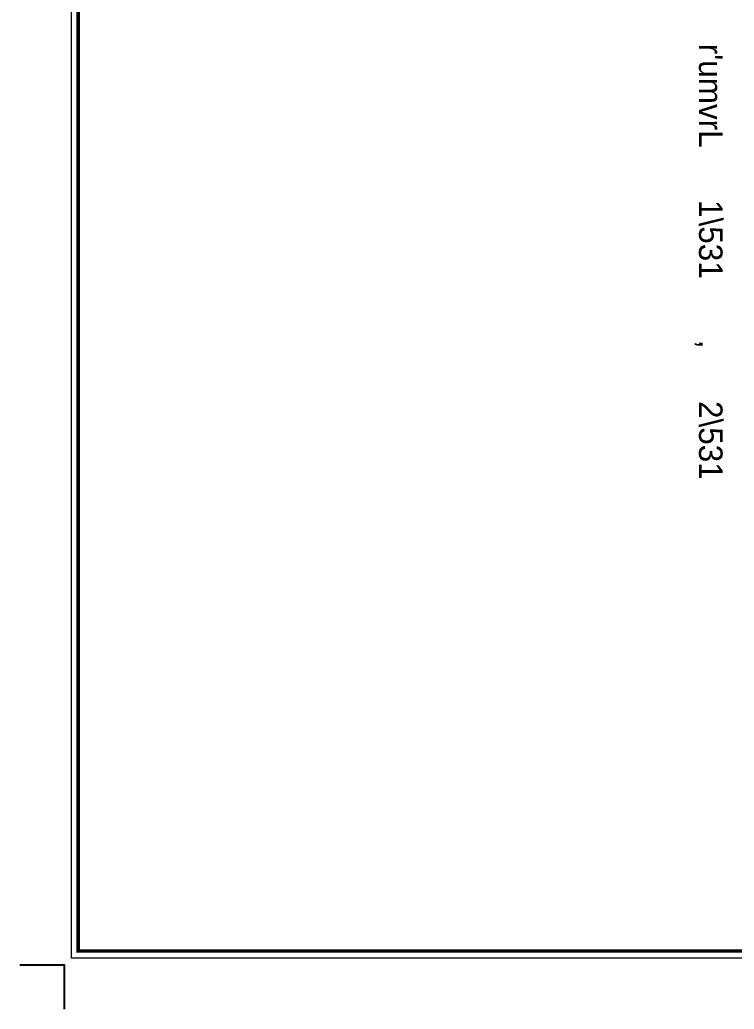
# Model space of a CAD drawing. Header units: inches. Extents: x -351 to 2582, y -266 to 144.
# Drawn here: x 2.06 to 13.69, y -78.83 to -62.71 of the extents above; entities that cross this region are included whole.
import ezdxf

# ---------------------------------------------------------------- set-up
doc = ezdxf.new("R2010")
doc.units = ezdxf.units.IN
doc.header["$MEASUREMENT"] = 0
doc.layers.add('Arabic Text', color=3, linetype='Continuous', lineweight=9)
doc.layers.add('Frame', color=43, linetype='Continuous', lineweight=9)
doc.layers.add('LOGO', color=7, linetype='Continuous')
doc.styles.add('XARB', font='xarb.shx', dxfattribs={"width": 0.75, "height": 0.5})

# ---------------------------------------------------------------- blocks, each defined once
blk = doc.blocks.new('A$C7E5B4212')
at = {"layer": 'LOGO', "const_width": 0.05}
blk.add_lwpolyline([(0.832, 0.832), (41.132, 0.832), (41.132, 29.382), (0.832, 29.382)], close=True, dxfattribs=at)
at = {"layer": 'LOGO'}
blk.add_lwpolyline([(0, 0.632), (0.632, 0.632), (0.632, 0)], dxfattribs=at)
blk.add_lwpolyline([(0, 0.632), (0.632, 0.632), (0.632, 0)], dxfattribs=at)
blk = doc.blocks.new('ttwttt')
at = {"layer": 'LOGO', "color": 240, "lineweight": -2}
for p, q in [((-0.13, 37.5), (-0.13, -0.128)), ((-0.13, -0.128), (52.884, -0.128))]:
    blk.add_line(p, q, dxfattribs=at)
at = {"layer": 'LOGO', "xscale": 1.309217692210943, "yscale": 1.309217692210943, "zscale": 1.309217692210943}
blk.add_blockref('A$C7E5B4212', (-1.089, -1.089), dxfattribs=at)

msp = doc.modelspace()

# ---------------------------------------------------------------- block references
at = {"layer": 'Frame', "xscale": 0.871754405622811, "yscale": 0.871754405622811, "zscale": 0.871754405622811}
msp.add_blockref('ttwttt', (3.005, -77.878), dxfattribs=at)

# ---------------------------------------------------------------- texts
at = {"layer": 'Arabic Text', "color": 1, "style": 'XARB'}
msp.add_text("r'umvrL      1\\531       ,      2\\531", height=0.38308, rotation=270, dxfattribs=at).set_placement((13.12, -63.098))

doc.saveas('drawing.dxf')
